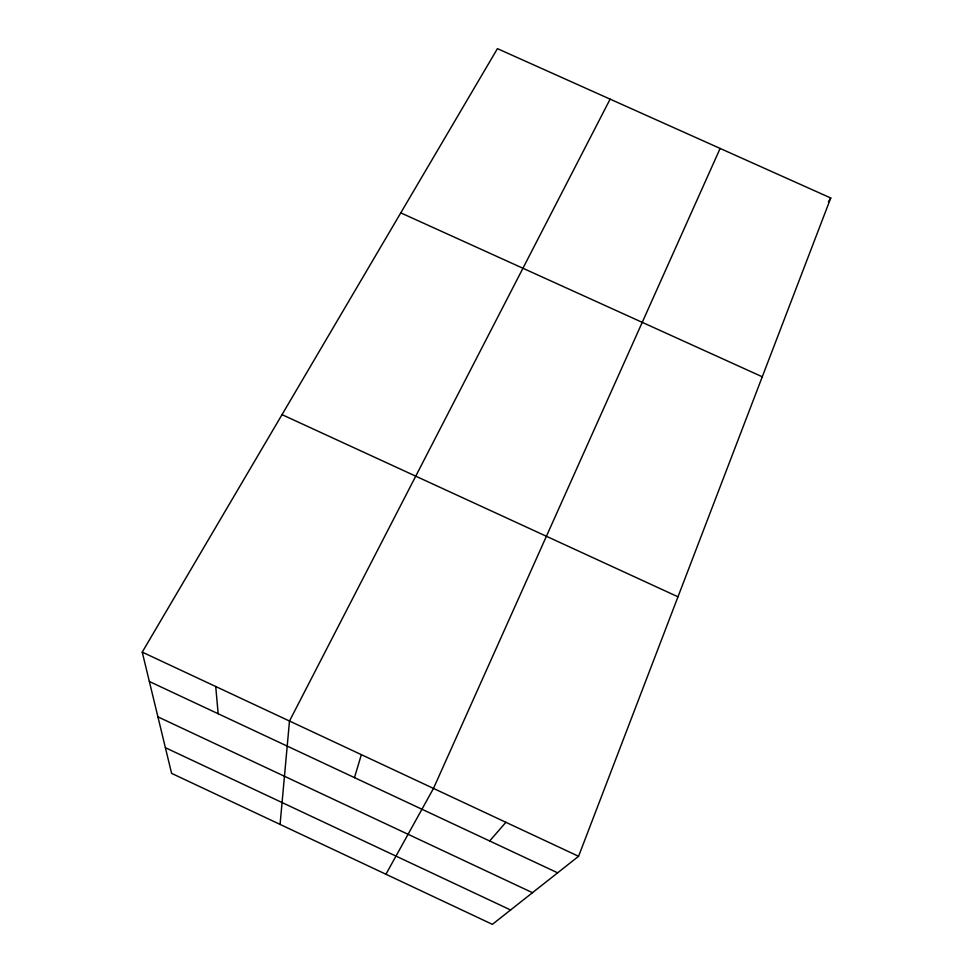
<?xml version="1.0" encoding="UTF-8"?>
<svg xmlns="http://www.w3.org/2000/svg" width="973" height="973" viewBox="0 0 973 973"><rect width="100%" height="100%" fill="white"/><g stroke="black" fill="none" stroke-linecap="round" stroke-linejoin="round"><path stroke-width="1.46" d="M280.066 824.411L289.492 721.029L610.12 99.149M354.464 777.622L361.36 754.659M578.57 856.301L830.76 198.006L497.434 48.65L142.24 652.129L171.601 773.353L492.387 924.35L578.57 856.301L142.24 652.129M720.129 148.431L433.484 788.41L385.94 874.24M828.376 201.788L830.76 198.006M489.674 840.976L505.899 822.294M400.779 212.868L762.273 376.782M282.024 414.644L677.986 596.802M149.356 681.501L557.638 872.83M157.918 716.858L532.486 892.691M165.386 747.69L510.582 909.974M215.726 686.512L218.159 713.744"/></g></svg>
